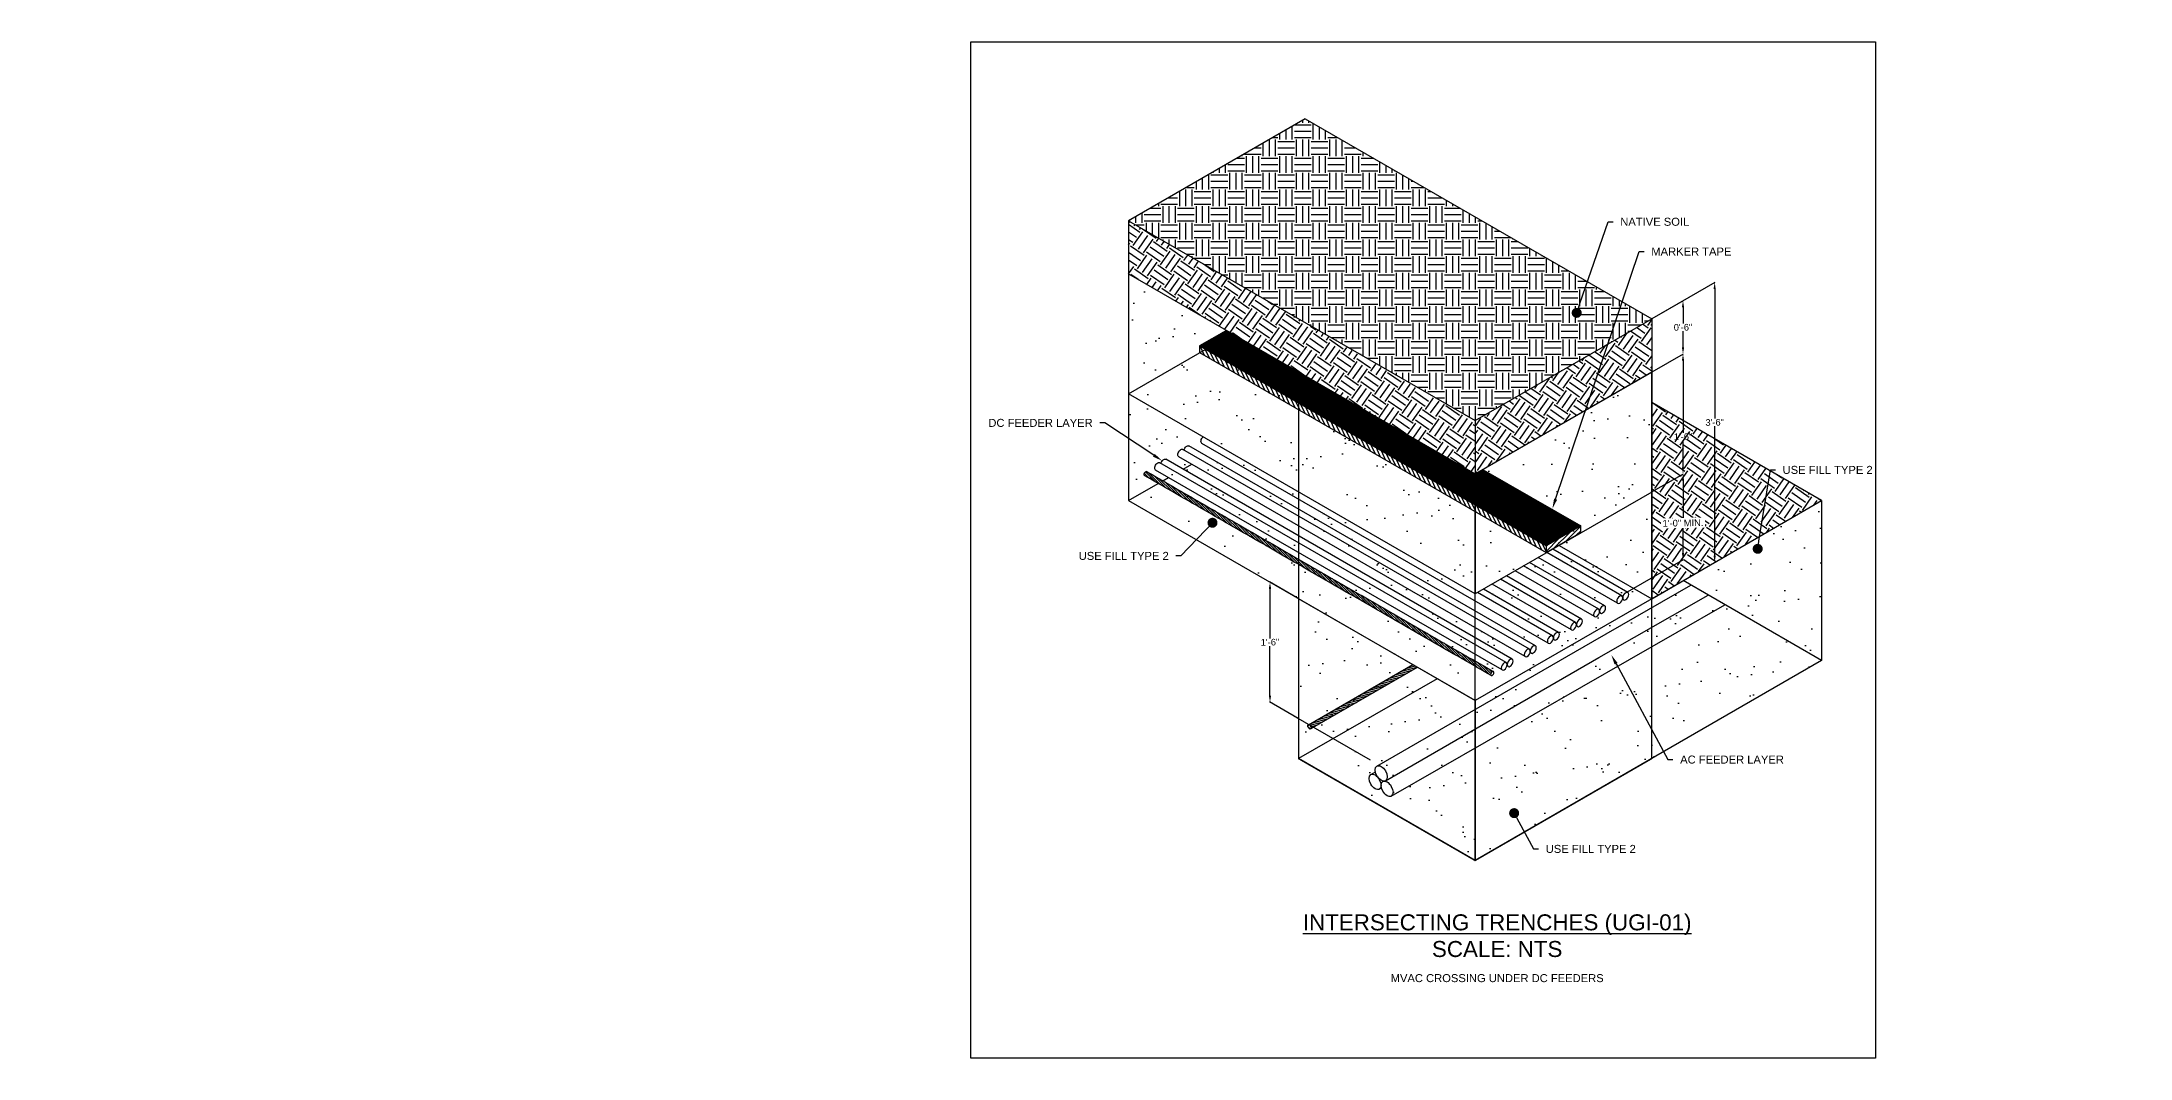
# Model space of a CAD drawing. Header units: feet. Extents: x -17 to 1425, y -283 to 55.
# Drawn here: x 799.1 to 1112.3, y -282.5 to -130 of the extents above; entities that cross this region are included whole.
import ezdxf
from ezdxf import colors
from ezdxf.entities.mleader import LeaderData, LeaderLine
from ezdxf.math import Vec2, Vec3

# ---------------------------------------------------------------- set-up
doc = ezdxf.new("R2010")
doc.units = ezdxf.units.FT
doc.header["$MEASUREMENT"] = 0
for name, color, linetype in [('E-CABL-ACMV', 1, 'AC_CABLE'), ('E-CABL-HARN-CBHR', 2, 'Continuous'), ('E-CABL-UG2', 142, 'GROUND_WIRE_G2'), ('E-MRKR-TREN', 6, 'Continuous'), ('E-TREN', 3, 'Continuous'), ('E-TREN-HATCH', 254, 'Continuous'), ('G-ANNO-TEXT', 1, 'Continuous'), ('G-DIMS', 7, 'Continuous'), ('text', 1, 'Continuous')]:
    doc.layers.add(name, color=color, linetype=linetype)
doc.layers.add('G-NPLT', color=67, linetype='Continuous', plot=False)
doc.styles.add('NEI-A', font='arial.ttf')
doc.styles.get("Standard").update_dxf_attribs({"font": 'arial.ttf'})
doc.linetypes.add('AC_CABLE', pattern='A,1,-0.2,["AC",Standard,S=0.1,R=0,X=-0.1,Y=-0.05],-0.2', length=1.4)
doc.linetypes.add('GROUND_WIRE_G2', pattern='A,1,-0.2,["G2",Standard,S=0.1,R=0,X=-0.1,Y=-0.05],-0.2', length=1.4)
doc.dimstyles.new('NEI-A', dxfattribs={"dimtxt": 0.1, "dimasz": 0.125, "dimexe": 0.0625, "dimexo": 0.0625, "dimgap": 0.0625, "dimtad": 0, "dimtih": 1, "dimtoh": 1, "dimdec": 4, "dimzin": 3, "dimdsep": 46, "dimlunit": 4, "dimtxsty": 'NEI-A', "dimcen": 0, "dimadec": 0, "dimazin": 0, "dimtfac": 0.75, "dimtdec": 4, "dimtofl": 0, "dimtmove": 0, "dimatfit": 3, "dimfxl": 1, "dimfrac": 1, "dimtolj": 1, "dimtzin": 0, "dimarcsym": 0})
pattern_1 = [(55, (-6082853.08, -2152754.352), (-0.6139390198, 3.4818212016), [2.5, -2.5]), (55, (-6082853.848, -2152753.8142), (-0.6139390198, 3.4818212016), [2.5, -2.5]), (55, (-6082854.616, -2152753.2765), (-0.6139390198, 3.4818212016), [2.5, -2.5]), (145, (-6082854.6928, -2152752.8413), (-3.4818212016, -0.6139390198), [2.5, -2.5]), (145, (-6082854.155, -2152752.0733), (-3.4818212016, -0.6139390198), [2.5, -2.5]), (145, (-6082853.6173, -2152751.3054), (-3.4818212016, -0.6139390198), [2.5, -2.5])]
pattern_2 = [(37.5, (-6082853.08, -2152754.352), (-0.2519734324, 7.707295076), [0, -6.08, 0, -6.8, 0, -6.5]), (7.5, (-6082853.08, -2152754.352), (7.079106821, 11.288584261), [0, -3.28, 0, -5.48, 0, -2.1]), (327.5, (-6082858, -2152754.352), (12.456567447, 0.022636214), [0, -2, 0, -7.2, 0, -9.4]), (317.5, (-6082858, -2152754.352), (12.024506418, 3.51070226), [0, -1, 0, -4.72, 0, -5.4])]

# ---------------------------------------------------------------- blocks, each defined once
blk = doc.blocks.new('*D11')
at = {"layer": 'Defpoints', "color": 0, "transparency": 16777216}
for p in [(987.55, -213.56), (983.27, -229.09), (987.55, -231.56)]:
    blk.add_point(p, dxfattribs=at)
at = {"layer": 'text', "color": 0, "lineweight": -2, "transparency": 16777216}
for p, q in [((987.49, -213.52), (983.21, -211.05)), ((983.27, -212.09), (983.27, -219.51)), ((983.27, -228.09), (983.27, -220.66)), ((987.49, -231.52), (983.21, -229.05))]:
    blk.add_line(p, q, dxfattribs=at)
at = {"layer": 'text', "color": 0, "transparency": 16777216}
for points in [[(983.1, -212.09), (983.44, -212.09), (983.27, -211.09)], [(983.1, -228.09), (983.44, -228.09), (983.27, -229.09)]]:
    blk.add_solid(points, dxfattribs=at)
at = {"layer": 'text', "color": 0, "transparency": 16777216, "insert": (983.27, -220.09), "char_height": 1, "attachment_point": 5, "rotation": 1, "style": 'NEI-A'}
blk.add_mtext('\\A1;1\'-6"', dxfattribs=at)
blk = doc.blocks.new('*D12')
at = {"layer": 'Defpoints', "color": 0, "transparency": 16777216}
for p in [(1045.21, -194.85), (1040.38, -197.64), (1036.46, -212.75)]:
    blk.add_point(p, dxfattribs=at)
at = {"layer": 'text', "color": 0, "lineweight": -2, "transparency": 16777216}
for p, q in [((1040.44, -197.6), (1045.27, -194.81)), ((1045.21, -195.85), (1045.21, -201.63)), ((1045.21, -206.7), (1045.21, -202.78)), ((1036.53, -212.72), (1045.27, -207.67))]:
    blk.add_line(p, q, dxfattribs=at)
at = {"layer": 'text', "color": 0, "transparency": 16777216}
for points in [[(1045.04, -195.85), (1045.38, -195.85), (1045.21, -194.85)], [(1045.04, -206.7), (1045.38, -206.7), (1045.21, -207.7)]]:
    blk.add_solid(points, dxfattribs=at)
at = {"layer": 'text', "color": 0, "transparency": 16777216, "insert": (1045.21, -202.21), "char_height": 1, "attachment_point": 5, "rotation": 1, "style": 'NEI-A', "bg_fill": 3, "box_fill_scale": 1.25, "bg_fill_color": 256, "bg_fill_true_color": 13158600, "bg_fill_transparency": 0}
blk.add_mtext('\\A1;1\'-0" MIN.', dxfattribs=at)
blk = doc.blocks.new('*D13')
at = {"layer": 'Defpoints', "color": 0, "transparency": 16777216}
for p in [(1040.51, -171.56), (1045.21, -176.85), (1040.51, -179.56)]:
    blk.add_point(p, dxfattribs=at)
at = {"layer": 'text', "color": 0, "lineweight": -2, "transparency": 16777216}
for p, q in [((1040.58, -171.52), (1045.27, -168.81)), ((1045.21, -169.85), (1045.21, -172.27)), ((1045.21, -175.85), (1045.21, -173.42)), ((1040.58, -179.52), (1045.27, -176.81))]:
    blk.add_line(p, q, dxfattribs=at)
at = {"layer": 'text', "color": 0, "transparency": 16777216}
for points in [[(1045.04, -169.85), (1045.38, -169.85), (1045.21, -168.85)], [(1045.04, -175.85), (1045.38, -175.85), (1045.21, -176.85)]]:
    blk.add_solid(points, dxfattribs=at)
at = {"layer": 'text', "color": 0, "transparency": 16777216, "insert": (1045.21, -172.85), "char_height": 1, "attachment_point": 5, "rotation": 1, "style": 'NEI-A'}
blk.add_mtext('\\A1;0\'-6"', dxfattribs=at)
blk = doc.blocks.new('*D14')
at = {"layer": 'Defpoints', "color": 0, "transparency": 16777216}
for p in [(1040.51, -171.56), (1049.96, -208.11), (1040.51, -213.56)]:
    blk.add_point(p, dxfattribs=at)
at = {"layer": 'text', "color": 0, "lineweight": -2, "transparency": 16777216}
for p, q in [((1040.58, -171.52), (1050.02, -166.07)), ((1049.96, -167.11), (1049.96, -186.53)), ((1049.96, -207.11), (1049.96, -187.68)), ((1040.58, -213.52), (1050.02, -208.07))]:
    blk.add_line(p, q, dxfattribs=at)
at = {"layer": 'text', "color": 0, "transparency": 16777216}
for points in [[(1049.79, -167.11), (1050.12, -167.11), (1049.96, -166.11)], [(1049.79, -207.11), (1050.12, -207.11), (1049.96, -208.11)]]:
    blk.add_solid(points, dxfattribs=at)
at = {"layer": 'text', "color": 0, "transparency": 16777216, "insert": (1049.96, -187.11), "char_height": 1, "attachment_point": 5, "rotation": 1, "style": 'NEI-A'}
blk.add_mtext('\\A1;3\'-6"', dxfattribs=at)
blk = doc.blocks.new('*D7')
at = {"layer": 'Defpoints', "color": 0, "transparency": 16777216}
for p in [(1045.21, -176.85), (1040.51, -179.56), (1040.38, -197.64)]:
    blk.add_point(p, dxfattribs=at)
at = {"layer": 'text', "color": 0, "lineweight": -2, "transparency": 16777216}
for p, q in [((1040.58, -179.52), (1045.27, -176.81)), ((1045.21, -177.85), (1045.21, -188.68)), ((1045.21, -193.85), (1045.21, -189.82)), ((1040.44, -197.6), (1045.27, -194.81))]:
    blk.add_line(p, q, dxfattribs=at)
at = {"layer": 'text', "color": 0, "transparency": 16777216}
for points in [[(1045.04, -177.85), (1045.38, -177.85), (1045.21, -176.85)], [(1045.04, -193.85), (1045.38, -193.85), (1045.21, -194.85)]]:
    blk.add_solid(points, dxfattribs=at)
at = {"layer": 'text', "color": 0, "transparency": 16777216, "insert": (1045.21, -189.25), "char_height": 1, "attachment_point": 5, "rotation": 1, "style": 'NEI-A'}
blk.add_mtext('\\A1;1\'-6"', dxfattribs=at)
blk = doc.blocks.new('_Dot')
at = {"color": 0, "linetype": 'ByBlock', "lineweight": -2}
blk.add_line((-0.5, 0), (-1, 0), dxfattribs=at)
at = {"color": 0, "linetype": 'ByBlock', "const_width": 0.5}
blk.add_lwpolyline([(-0.25, 0, 1), (0.25, 0, 1)], format="xyb", close=True, dxfattribs=at)

msp = doc.modelspace()

# ---------------------------------------------------------------- hatches: boundary and pattern name
at = {"layer": 'E-CABL-UG2', "linetype": 'Continuous'}
h = msp.add_hatch(dxfattribs=at)
h.set_pattern_fill('ANSI31', color=256, scale=2, angle=90)
h.set_pattern_definition([(135, (-6082852.10724, -2152756.93724), (-0.176776695297, -0.176776695297), [])])
edge = h.paths.add_edge_path()
edge.add_ellipse((1016.59771, -224.79403), major_axis=(-0.17181, -0.29759), ratio=0.577350269, start_angle=180.0019263, end_angle=360, ccw=False)
edge.add_spline(control_points=[(1016.76953, -224.49644), (990.78876, -209.49644), (964.808, -194.49644)], knot_values=[4.141592654, 4.141592654, 4.141592654, 5.141592654, 5.141592654, 5.141592654], weights=[1, 1, 1], degree=2, periodic=0)
edge.add_spline(control_points=[(964.808, -194.49644), (964.63619, -194.39724), (964.46437, -194.69483)], knot_values=[2.570796327, 2.570796327, 2.570796327, 4.141592654, 4.141592654, 4.141592654], weights=[1, 0.707106781, 1], degree=2, periodic=0)
edge.add_spline(control_points=[(964.46437, -194.69483), (964.29256, -194.99242), (964.46437, -195.09162)], knot_values=[1, 1, 1, 2.570796327, 2.570796327, 2.570796327], weights=[1, 0.707106781, 1], degree=2, periodic=0)
edge.add_spline(control_points=[(964.46437, -195.09162), (990.44514, -210.09162), (1016.4259, -225.09162)], knot_values=[0, 0, 0, 1, 1, 1], weights=[1, 1, 1], degree=2, periodic=0)
h = msp.add_hatch(dxfattribs=at)
h.set_pattern_fill('ANSI31', color=256, scale=2, angle=150)
h.set_pattern_definition([(195, (-6082760.86236, -2152814.64292), (0.064704761276, -0.241481456572), [])])
edge = h.paths.add_edge_path()
edge.add_ellipse((989.19265, -232.78522), major_axis=(0.17181, -0.29759), ratio=0.577350269, start_angle=0, end_angle=360)
edge.add_line((989.36446, -233.08281), (1005.36771, -223.84332))
edge.add_line((1005.36771, -223.84332), (1004.68046, -223.44654))
edge.add_line((1004.68046, -223.44654), (989.02084, -232.48763))
at = {"layer": 'E-MRKR-TREN', "linetype": 'Continuous'}
h = msp.add_hatch(dxfattribs=at)
h.set_pattern_fill('ANSI31', color=256)
h.set_pattern_definition([(45, (-6082853.08011, -2152767.79199), (-0.0883883476483, 0.0883883476483), [])])
h.paths.add_polyline_path([(976.74283, -173.31674), (972.71405, -175.64276), (1014.71628, -199.89276), (1019.91243, -196.89276), (1015.25475, -194.20817), (1014.03385, -194.84672)])
h.paths.add_polyline_path([(1019.91243, -196.89276), (1014.71628, -199.89276), (1024.67557, -205.64276), (1029.87172, -202.64276)])
at = {"layer": 'E-MRKR-TREN'}
h = msp.add_hatch(dxfattribs=at)
h.set_pattern_fill('ANSI31', color=256, scale=4, angle=70)
h.set_pattern_definition([(115, (-6082853.0801, -2152767.792), (-0.45315389352, -0.21130913087), [])])
h.paths.add_polyline_path([(1024.67557, -206.64276), (1024.67557, -205.64276), (972.71405, -175.64276), (972.71405, -176.64276)])
h = msp.add_hatch(dxfattribs=at)
h.set_pattern_fill('ANSI31', color=256, scale=4)
h.set_pattern_definition([(45, (-6082853.0801, -2152767.792), (-0.353553390593, 0.353553390593), [])])
h.paths.add_polyline_path([(1024.67557, -205.64276), (1024.67557, -206.64276), (1029.87172, -203.64276), (1029.87172, -202.64276)])
at = {"layer": 'E-TREN-HATCH', "linetype": 'Continuous'}
h = msp.add_hatch(dxfattribs=at)
h.set_pattern_fill('EARTH', color=256, scale=10)
h.set_pattern_definition([(0, (-6082853.08, -2152754.352), (2.5, 2.5), [2.5, -2.5]), (0, (-6082853.08, -2152753.4144), (2.5, 2.5), [2.5, -2.5]), (0, (-6082853.08, -2152752.477), (2.5, 2.5), [2.5, -2.5]), (90, (-6082852.7676, -2152752.1644), (-2.5, 2.5), [2.5, -2.5]), (90, (-6082851.83, -2152752.1644), (-2.5, 2.5), [2.5, -2.5]), (90, (-6082850.8926, -2152752.1644), (-2.5, 2.5), [2.5, -2.5])])
h.paths.add_polyline_path([(988.55192, -141.55872), (962.07233, -156.84672), (1014.03385, -186.84672), (1040.51344, -171.55872)])
h = msp.add_hatch(dxfattribs=at)
h.set_pattern_fill('EARTH', color=256, scale=10, angle=55)
h.set_pattern_definition(pattern_1)
h.paths.add_polyline_path([(962.07233, -164.84672), (1014.03385, -194.84672), (1014.03385, -187.05872), (962.07233, -156.84672)])
h = msp.add_hatch(dxfattribs=at)
h.set_pattern_fill('AR-SAND', color=252, scale=4)
h.set_pattern_definition(pattern_2)
h.paths.add_polyline_path([(962.07233, -164.84672), (962.07233, -198.84672), (987.55426, -213.55872), (987.55426, -179.55872)])
h = msp.add_hatch(dxfattribs=at)
h.set_pattern_fill('EARTH', color=256, scale=10, angle=55)
h.set_pattern_definition([(55, (-6082813.1006, -2152807.434), (-0.6139390198, 3.4818212016), [2.5, -2.5]), (55, (-6082813.8686, -2152806.8962), (-0.6139390198, 3.4818212016), [2.5, -2.5]), (55, (-6082814.6365, -2152806.3585), (-0.6139390198, 3.4818212016), [2.5, -2.5]), (145, (-6082814.7132, -2152805.9233), (-3.4818212016, -0.6139390198), [2.5, -2.5]), (145, (-6082814.1755, -2152805.1553), (-3.4818212016, -0.6139390198), [2.5, -2.5]), (145, (-6082813.6378, -2152804.3874), (-3.4818212016, -0.6139390198), [2.5, -2.5])])
h.paths.add_polyline_path([(1040.51344, -171.55872), (1019.91243, -183.45272), (1014.03385, -187.05872), (1014.03385, -194.84672), (1040.51344, -179.55872)])
h = msp.add_hatch(dxfattribs=at)
h.set_pattern_fill('AR-SAND', color=252, scale=4)
h.set_pattern_definition([(37.5, (-6082758.6456, -2152814.643), (-0.2519734324, 7.707295076), [0, -6.08, 0, -6.8, 0, -6.5]), (7.5, (-6082758.646, -2152814.643), (7.079106821, 11.288584261), [0, -3.28, 0, -5.48, 0, -2.1]), (327.5, (-6082763.5656, -2152814.643), (12.456567447, 0.022636214), [0, -2, 0, -7.2, 0, -9.4]), (317.5, (-6082763.566, -2152814.643), (12.024506418, 3.51070226), [0, -1, 0, -4.72, 0, -5.4])])
h.paths.add_polyline_path([(1040.51344, -179.55872), (1014.03385, -195.15921), (987.55426, -179.55872), (987.55426, -237.55872), (1014.03385, -252.84672), (1040.51344, -237.55872)])
h = msp.add_hatch(dxfattribs=at)
h.set_pattern_fill('EARTH', color=256, scale=10, angle=55)
h.set_pattern_definition(pattern_1)
h.paths.add_polyline_path([(1040.51344, -184.13472), (1040.51344, -213.55872), (1065.99538, -198.84672)])
h = msp.add_hatch(dxfattribs=at)
h.set_pattern_fill('AR-SAND', color=252, scale=4)
h.set_pattern_definition(pattern_2)
h.paths.add_polyline_path([(1065.99538, -198.84672), (1040.51344, -213.55872), (1040.51344, -237.55872), (1065.99538, -222.84672)])

# ---------------------------------------------------------------- linework, layer by layer
at = {"layer": 'E-CABL-ACMV', "linetype": 'Continuous', "flags": 128}
for points in [[(1001.45965, -243.17656), (1051.467, -214.45876)], [(998.39537, -239.94347), (999.08982, -239.54253)], [(1000.18978, -240.97947), (1000.28699, -240.92334)], [(999.66525, -242.14056), (999.98501, -241.95594)]]:
    msp.add_lwpolyline(points, dxfattribs=at)
at = {"layer": 'E-CABL-ACMV', "linetype": 'Continuous'}
for centre in [(999.03083, -241.04172), (999.9423, -239.76784), (1000.82523, -242.07772)]:
    msp.add_ellipse(centre, major_axis=(0.63442, -1.09884), ratio=0.577350269, dxfattribs=at)
at = {"layer": 'E-CABL-HARN-CBHR', "linetype": 'Continuous', "flags": 128}
for points in [[(1023.07367, -220.63629), (971.11215, -190.6363)], [(1025.00615, -220.25314), (973.04463, -190.25314)], [(1018.71236, -223.15429), (966.75084, -193.15429)], [(1019.60957, -222.63629), (967.64804, -192.63629)], [(1021.54205, -222.25314), (969.58052, -192.25314)], [(1022.17647, -221.15429), (970.21494, -191.15429)], [(1018.07795, -224.25314), (966.11642, -194.25314)], [(1031.93435, -216.25314), (1020.03406, -209.3825)], [(1032.56877, -215.15429), (1021.30289, -208.64994)], [(1033.46597, -214.63629), (1022.2001, -208.13194)], [(1025.64057, -219.15429), (1014.37469, -212.64994)], [(1026.53777, -218.63629), (1015.27189, -212.13194)], [(1028.47025, -218.25314), (1016.56996, -211.3825)], [(1029.10467, -217.15429), (1017.83879, -210.64994)], [(1030.00187, -216.63629), (1018.736, -210.13194)], [(1032.83156, -215.73514), (1032.67167, -215.64283)], [(1029.36745, -217.73514), (1029.20757, -217.64283)], [(1022.43925, -221.73514), (1022.27937, -221.64283)], [(1025.90335, -219.73514), (1025.74347, -219.64283)], [(1018.97515, -223.73514), (1018.81527, -223.64283)]]:
    msp.add_lwpolyline(points, dxfattribs=at)
at = {"layer": 'E-CABL-HARN-CBHR', "linetype": 'Continuous', "extrusion": (0, 0, -1)}
for centre, start_param, end_param in [((970.79494, -191.18572), 7.426903089, 9.424806316), ((973.36184, -189.70372), 6.283185307, 8.335078788), ((966.43364, -193.70372), 6.283185307, 9.424806316), ((967.33084, -193.18572), 7.426903089, 9.424806316), ((969.89774, -191.70372), 6.283185307, 9.424806316)]:
    msp.add_ellipse(centre, major_axis=(-0.31721, -0.54942), ratio=0.577350269, start_param=start_param, end_param=end_param, dxfattribs=at)
for centre in [(1032.25156, -215.70372), (1033.14876, -215.18572), (1025.32336, -219.70372), (1026.22056, -219.18572), (1028.78746, -217.70372), (1029.68466, -217.18572), (1021.85926, -221.70372), (1022.75646, -221.18572), (1018.39516, -223.70372), (1019.29236, -223.18572)]:
    msp.add_ellipse(centre, major_axis=(-0.31721, -0.54942), ratio=0.577350269, dxfattribs=at)
at = {"layer": 'E-CABL-UG2', "linetype": 'Continuous', "flags": 128}
for points in [[(989.02084, -232.48763), (1004.68046, -223.44654)], [(989.36446, -233.08281), (1005.36771, -223.84332)]]:
    msp.add_lwpolyline(points, dxfattribs=at)
at = {"layer": 'E-CABL-UG2', "linetype": 'Continuous', "extrusion": (0, 0, -1)}
msp.add_ellipse((1016.59771, -224.79403), major_axis=(-0.17181, -0.29759), ratio=0.577350269, dxfattribs=at)
at = {"layer": 'E-CABL-UG2', "linetype": 'Continuous'}
msp.add_ellipse((989.19265, -232.78522), major_axis=(0.17181, -0.29759), ratio=0.577350269, dxfattribs=at)
msp.add_rational_spline([(1016.4259, -225.09162), (990.44514, -210.09162), (964.46437, -195.09162), (964.29256, -194.99242), (964.46437, -194.69483), (964.63619, -194.39724), (964.808, -194.49644), (990.78876, -209.49644), (1016.76953, -224.49644)], [1, 1, 1, 0.707106781187, 1, 0.707106781187, 1, 1, 1], degree=2, knots=[0, 0, 0, 1, 1, 2.570796327, 2.570796327, 4.141592654, 4.141592654, 5.141592654, 5.141592654, 5.141592654], dxfattribs=at)
at = {"layer": 'E-MRKR-TREN', "linetype": 'Continuous', "flags": 128}
for points in [[(976.74283, -173.31674), (972.71405, -175.64276), (972.71405, -176.64276)], [(976.74283, -173.31674), (1014.04614, -194.89853), (1015.25475, -194.20817), (1029.87172, -202.64276)], [(972.71405, -175.64276), (1024.67557, -205.64276)], [(972.71405, -176.64276), (1024.67557, -206.64276)]]:
    msp.add_lwpolyline(points, dxfattribs=at)
msp.add_lwpolyline([(1024.67557, -205.64276), (1024.67557, -206.64276), (1029.87172, -203.64276), (1029.87172, -202.64276)], close=True, dxfattribs=at)
at = {"layer": 'E-TREN', "color": 252, "linetype": 'Continuous'}
for points in [[(988.55192, -141.55872), (962.07233, -156.84672)], [(988.55192, -141.55872), (1040.51344, -171.55872)], [(962.07233, -156.84672), (1014.03385, -186.84672)], [(962.07233, -156.84672), (962.07233, -198.84672)], [(962.07233, -164.84672), (1014.03385, -194.84672)], [(1014.03385, -186.84672), (1040.51344, -171.55872)], [(1040.51344, -171.55872), (1040.51344, -213.55872)], [(962.07233, -182.84672), (977.66078, -173.84672)], [(1014.03385, -194.84672), (1040.51344, -179.55872)], [(1014.03385, -212.84672), (962.07233, -182.84672)], [(1065.99538, -198.84672), (1040.51344, -184.13472)], [(1014.03385, -186.84672), (1014.03385, -212.84672)], [(970.23857, -194.13194), (971.53664, -193.3825)], [(962.07233, -198.84672), (966.52037, -196.27864)], [(967.20762, -195.88186), (968.07253, -195.3825)], [(962.07233, -198.84672), (1014.03385, -228.84672)], [(1040.51344, -213.55872), (1065.99538, -198.84672), (1065.99538, -222.84672)], [(1026.65704, -205.55872), (1040.51344, -213.55872)], [(1065.99538, -222.84672), (1045.21077, -210.84672)], [(987.55426, -213.55872), (987.55426, -231.55872)], [(1014.03385, -228.84672), (987.55426, -213.55872)], [(1040.51344, -213.55872), (1014.03385, -228.84672)], [(1065.99538, -222.84672), (1014.03385, -252.84672)], [(1008.33887, -225.55872), (987.55426, -237.55872)], [(1014.03385, -228.84672), (1014.03385, -252.84672)], [(1014.03385, -252.84672), (987.55426, -237.55872)]]:
    msp.add_lwpolyline(points, dxfattribs=at)
at = {"layer": 'E-TREN', "color": 252, "linetype": 'Continuous', "const_width": 0.2}
for points in [[(987.55426, -179.55872), (987.55426, -237.55872), (1014.03385, -252.84672), (1040.51344, -237.55872), (1040.51344, -179.55872)], [(987.55426, -179.55872), (1014.03385, -194.84672)], [(1040.51344, -179.55872), (1014.03385, -194.84672)], [(1014.03385, -252.84672), (1014.03385, -194.84672)]]:
    msp.add_lwpolyline(points, dxfattribs=at)
at = {"layer": 'G-DIMS', "flags": 128}
msp.add_lwpolyline([(986.74481, -231.09138), (998.27492, -237.7483)], dxfattribs=at)

# ---------------------------------------------------------------- texts
at = {"layer": 'G-ANNO-TEXT', "attachment_point": 5, "style": 'NEI-A'}
for s, width, insert, char_height in [('{\\LINTERSECTING TRENCHES (UGI-01)\\P\\l\\C7;SCALE: NTS}', 77.1827967, (1017.33932, -264.13001), 2.4), ('MVAC CROSSING UNDER DC FEEDERS ', 35.963125, (1017.33932, -270.4913), 1.2)]:
    msp.add_mtext_dynamic_manual_height_columns(s, width=width, gutter_width=6.5625, heights=[0], dxfattribs=dict(at, insert=insert, char_height=char_height))

# ---------------------------------------------------------------- dimensions: what is measured, and where the dimension line sits
at = {"layer": 'text'}
dim = msp.add_linear_dim(base=(1045.21077, -176.84672), p1=(1040.51344, -171.55872), p2=(1040.51344, -179.55872), angle=90, text='0\'-6"', dimstyle='NEI-A', override={"dimtxt": 1, "dimasz": 1}, dxfattribs=at)
dim.commit()
dim.dimension.update_dxf_attribs({"geometry": '*D13', "text_midpoint": (1045.21077, -172.84672), "text_rotation": 1})
dim = msp.add_linear_dim(base=(983.27161, -229.08613), p1=(987.55426, -213.55872), p2=(987.55426, -231.55872), angle=90, dimstyle='NEI-A', override={"dimtxt": 1, "dimasz": 1}, dxfattribs=at)
dim.commit()
dim.dimension.update_dxf_attribs({"geometry": '*D11', "text_midpoint": (983.27161, -220.08613), "text_rotation": 1})

# ---------------------------------------------------------------- leaders
at = {"layer": 'G-ANNO-TEXT'}
ml = msp.add_multileader_mtext('Standard', dxfattribs=at)
ml.set_content('NATIVE SOIL', color=256, style='NEI-A')
ml.set_leader_properties()
ml.set_arrow_properties(name='DOT')
ml.build(insert=Vec2(0, 0))
ml.multileader.update_dxf_attribs({"dogleg_length": 0.0625, "arrow_head_size": 1.5, "scale": 12})
ctx = ml.context
ctx.base_point, ctx.scale, ctx.char_height, ctx.arrow_head_size, ctx.landing_gap_size, ctx.plane_origin = Vec3(1034.72522, -157.02099), 12, 1.2, 1.5, 1.08, Vec3(1034.89719, -143.89308)
notes = []
notes.append((ctx, [(0, (1, 1, 0), (1033.97522, -157.02099), (1, 0), 0.75, [(0, [(1029.26771, -170.67722)], 0, [])])]))
ctx.mtext.insert, ctx.mtext.width, ctx.mtext.defined_height, ctx.mtext.flow_direction = Vec3(1035.80522, -156.41076), 14.084642, 3.17736, 5
ml = msp.add_multileader_mtext('Standard', dxfattribs=at)
ml.set_content('DC FEEDER LAYER', color=256, style='NEI-A')
ml.set_leader_properties()
ml.build(insert=Vec2(0, 0))
ml.multileader.update_dxf_attribs({"dogleg_length": 0.0625, "arrow_head_size": 1.5, "scale": 12})
ctx = ml.context
ctx.base_point, ctx.scale, ctx.char_height, ctx.arrow_head_size, ctx.landing_gap_size, ctx.plane_origin = Vec3(946.06551, -187.18216), 12, 1.2, 1.5, 1.08, Vec3(936.74538, -186.43498)
ctx.text_align_type = 2
notes.append((ctx, [(1, (1, 1, 0), (958.51166, -187.18216), (-1, 0), 0.75, [(0, [(967.0995, -192.87052)], 0, [])])]))
ctx.mtext.insert, ctx.mtext.width, ctx.mtext.defined_height, ctx.mtext.alignment, ctx.mtext.flow_direction = Vec3(956.68166, -186.58216), 10.9164366, 3.17736, 3, 5
ml = msp.add_multileader_mtext('Standard', dxfattribs=at)
ml.set_content('AC FEEDER LAYER', color=256, style='NEI-A')
ml.set_leader_properties()
ml.build(insert=Vec2(0, 0))
ml.multileader.update_dxf_attribs({"dogleg_length": 0.0625, "arrow_head_size": 1.5, "scale": 12})
ctx = ml.context
ctx.base_point, ctx.scale, ctx.char_height, ctx.arrow_head_size, ctx.landing_gap_size, ctx.plane_origin = Vec3(1142.35618, -187.18216), 12, 1.2, 1.5, 1.08, Vec3(1133.07288, -186.43498)
ctx.text_align_type = 2
notes.append((ctx, [(1, (1, 1, 0), (1154.83916, -187.18216), (-1, 0), 0.75, [(0, [(1163.427, -192.87052)], 0, [])])]))
ctx.mtext.insert, ctx.mtext.width, ctx.mtext.defined_height, ctx.mtext.alignment, ctx.mtext.flow_direction = Vec3(1153.00916, -186.58216), 10.9164366, 3.17736, 3, 5
ml = msp.add_multileader_mtext('Standard', dxfattribs=at)
ml.set_content('USE FILL TYPE 2', color=256, style='NEI-A')
ml.set_leader_properties()
ml.set_arrow_properties(name='DOT')
ml.build(insert=Vec2(0, 0))
ml.multileader.update_dxf_attribs({"dogleg_length": 0.0625, "arrow_head_size": 1.5, "scale": 12})
ctx = ml.context
ctx.base_point, ctx.scale, ctx.char_height, ctx.arrow_head_size, ctx.landing_gap_size, ctx.plane_origin = Vec3(1059.06263, -194.24425), 12, 1.2, 1.5, 1.08, Vec3(1060.19671, -192.62263)
notes.append((ctx, [(0, (1, 1, 0), (1058.31263, -194.24425), (1, 0), 0.75, [(0, [(1056.41388, -206.07983)], 0, [])])]))
ctx.mtext.insert, ctx.mtext.width, ctx.mtext.defined_height, ctx.mtext.flow_direction = Vec3(1060.14263, -193.63402), 14.084642, 3.17736, 5
ml = msp.add_multileader_mtext('Standard', dxfattribs=at)
ml.set_content('USE FILL TYPE 2', color=256, style='NEI-A')
ml.set_leader_properties()
ml.set_arrow_properties(name='DOT')
ml.build(insert=Vec2(0, 0))
ml.multileader.update_dxf_attribs({"dogleg_length": 0.0625, "arrow_head_size": 1.5, "scale": 12})
ctx = ml.context
ctx.base_point, ctx.scale, ctx.char_height, ctx.arrow_head_size, ctx.landing_gap_size, ctx.plane_origin = Vec3(953.71952, -207.14631), 12, 1.2, 1.5, 1.08, Vec3(942.27131, -206.90662)
ctx.text_align_type = 2
notes.append((ctx, [(1, (1, 1, 0), (969.91874, -207.14631), (-1, 0), 0.75, [(0, [(974.64708, -202.16918)], 0, [])])]))
ctx.mtext.insert, ctx.mtext.width, ctx.mtext.defined_height, ctx.mtext.alignment, ctx.mtext.flow_direction = Vec3(968.08874, -206.53608), 14.084642, 3.17736, 3, 5
ml = msp.add_multileader_mtext('Standard', dxfattribs=at)
ml.set_content('AC FEEDER LAYER', color=256, style='NEI-A')
ml.set_leader_properties()
ml.build(insert=Vec2(0, 0))
ml.multileader.update_dxf_attribs({"dogleg_length": 0.0625, "arrow_head_size": 1.5, "scale": 12})
ctx = ml.context
ctx.base_point, ctx.scale, ctx.char_height, ctx.arrow_head_size, ctx.landing_gap_size, ctx.plane_origin = Vec3(1043.70345, -237.69481), 12, 1.2, 1.5, 1.08, Vec3(1037.93266, -236.94762)
notes.append((ctx, [(0, (1, 1, 0), (1042.95345, -237.69481), (1, 0), 0.75, [(0, [(1034.45208, -221.98366)], 0, [])])]))
ctx.mtext.insert, ctx.mtext.width, ctx.mtext.defined_height, ctx.mtext.flow_direction = Vec3(1044.78345, -237.09481), 10.9164366, 3.17736, 5
ml = msp.add_multileader_mtext('Standard', dxfattribs=at)
ml.set_content('USE FILL TYPE 2', color=256, style='NEI-A')
ml.set_leader_properties()
ml.set_arrow_properties(name='DOT')
ml.build(insert=Vec2(0, 0))
ml.multileader.update_dxf_attribs({"dogleg_length": 0.0625, "arrow_head_size": 1.5, "scale": 12})
ctx = ml.context
ctx.base_point, ctx.scale, ctx.char_height, ctx.arrow_head_size, ctx.landing_gap_size, ctx.plane_origin = Vec3(1023.54133, -251.10526), 12, 1.2, 1.5, 1.08, Vec3(1014.06486, -252.98054)
notes.append((ctx, [(0, (1, 1, 0), (1022.79133, -251.10526), (1, 0), 0.75, [(0, [(1019.88548, -245.73238)], 0, [])])]))
ctx.mtext.insert, ctx.mtext.width, ctx.mtext.defined_height, ctx.mtext.flow_direction = Vec3(1024.62133, -250.49503), 14.084642, 3.17736, 5
for ctx, leaders in notes:
    for number, flags, end, landing, length, lines in leaders:
        leader = LeaderData()
        leader.index, (leader.has_last_leader_line, leader.has_dogleg_vector, leader.attachment_direction) = number, flags
        leader.last_leader_point, leader.dogleg_vector, leader.dogleg_length = Vec3(end), Vec3(landing), length
        for number, points, colour, breaks in lines:
            line = LeaderLine()
            line.index, line.vertices, line.color, line.breaks = number, Vec3.list(points), colors.encode_raw_color(colour), breaks
            leader.lines.append(line)
        ctx.leaders.append(leader)

# ---------------------------------------------------------------- next in the draw order: dimensions: what is measured, and where the dimension line sits
at = {"layer": 'text'}
dim = msp.add_linear_dim(base=(1045.21077, -194.84672), p1=(1036.46449, -212.75361), p2=(1040.37848, -197.63664), angle=90, text='1\'-0" MIN.', dimstyle='NEI-A', override={"dimtxt": 1, "dimasz": 1, "dimtfill": 1}, dxfattribs=at)
dim.commit()
dim.dimension.update_dxf_attribs({"geometry": '*D12', "text_midpoint": (1045.21077, -202.2061), "dimtype": 160, "text_rotation": 1})

# ---------------------------------------------------------------- next in the draw order: linework, layer by layer
at = {"layer": 'E-CABL-ACMV', "linetype": 'Continuous', "flags": 128}
for points in [[(999.30684, -238.6696), (1031.70381, -219.9652), (1046.37414, -211.5184)], [(1000.57672, -240.86669), (1032.599, -222.37861), (1048.98686, -213.02685)]]:
    msp.add_lwpolyline(points, dxfattribs=at)
at = {"layer": 'E-CABL-HARN-CBHR', "linetype": 'Continuous', "flags": 128}
for points in [[(1036.03287, -213.15429), (1024.767, -206.64994)], [(1036.93007, -212.63629), (1025.6642, -206.13194)], [(1035.39845, -214.25314), (1023.49816, -207.3825)], [(1036.29566, -213.73514), (1036.13577, -213.64283)]]:
    msp.add_lwpolyline(points, dxfattribs=at)
at = {"layer": 'E-CABL-HARN-CBHR', "linetype": 'Continuous', "extrusion": (0, 0, -1)}
for centre in [(1036.61287, -213.18572), (1035.71566, -213.70372)]:
    msp.add_ellipse(centre, major_axis=(-0.31721, -0.54942), ratio=0.577350269, dxfattribs=at)
at = {"layer": 'E-TREN', "color": 252, "linetype": 'Continuous'}
msp.add_lwpolyline([(1040.51344, -197.55872), (1014.03385, -212.84672)], dxfattribs=at)
at = {"layer": 'G-NPLT'}
msp.add_lwpolyline([(938.41907, -130.00529), (1074.09327, -130.00529), (1074.09327, -282.50314), (938.41907, -282.50314)], close=True, dxfattribs=at)

# ---------------------------------------------------------------- next in the draw order: dimensions: what is measured, and where the dimension line sits
at = {"layer": 'text'}
dim = msp.add_linear_dim(base=(1049.95524, -208.1075), p1=(1040.51344, -171.55872), p2=(1040.51344, -213.55872), angle=90, dimstyle='NEI-A', override={"dimtxt": 1, "dimasz": 1}, dxfattribs=at)
dim.commit()
dim.dimension.update_dxf_attribs({"geometry": '*D14', "text_midpoint": (1049.95524, -187.1075), "text_rotation": 1})
dim = msp.add_linear_dim(base=(1045.21077, -176.84672), p1=(1040.37848, -197.63664), p2=(1040.51344, -179.55872), angle=90, text='1\'-6"', dimstyle='NEI-A', override={"dimtxt": 1, "dimasz": 1}, dxfattribs=at)
dim.commit()
dim.dimension.update_dxf_attribs({"geometry": '*D7', "text_midpoint": (1045.21077, -189.2514), "dimtype": 160, "text_rotation": 1})

# ---------------------------------------------------------------- next in the draw order: leaders
at = {"layer": 'G-ANNO-TEXT'}
ml = msp.add_multileader_mtext('Standard', dxfattribs=at)
ml.set_content('MARKER TAPE', color=256, style='NEI-A')
ml.set_leader_properties()
ml.build(insert=Vec2(0, 0))
ml.multileader.update_dxf_attribs({"dogleg_length": 0.0625, "arrow_head_size": 1.5, "scale": 12})
ctx = ml.context
ctx.base_point, ctx.scale, ctx.char_height, ctx.arrow_head_size, ctx.landing_gap_size, ctx.plane_origin = Vec3(1039.37357, -161.4784), 12, 1.2, 1.5, 1.08, Vec3(1045.88385, -157.82093)
notes = []
notes.append((ctx, [(0, (1, 1, 0), (1038.62357, -161.4784), (1, 0), 0.75, [(0, [(1025.62149, -200.04758)], 0, [])])]))
ctx.mtext.insert, ctx.mtext.width, ctx.mtext.defined_height, ctx.mtext.flow_direction = Vec3(1040.45357, -160.87799), 13.3331964, 3.17736, 5
ml = msp.add_multileader_mtext('Standard', dxfattribs=at)
ml.set_content('USE FILL TYPE 2', color=256, style='NEI-A')
ml.set_leader_properties()
ml.set_arrow_properties(name='DOT')
ml.build(insert=Vec2(0, 0))
ml.multileader.update_dxf_attribs({"dogleg_length": 0.0625, "arrow_head_size": 1.5, "scale": 12})
ctx = ml.context
ctx.base_point, ctx.scale, ctx.char_height, ctx.arrow_head_size, ctx.landing_gap_size, ctx.plane_origin = Vec3(1150.04702, -207.14631), 12, 1.2, 1.5, 1.08, Vec3(1138.59881, -206.90662)
ctx.text_align_type = 2
notes.append((ctx, [(1, (1, 1, 0), (1166.24624, -207.14631), (-1, 0), 0.75, [(0, [(1170.97458, -202.16918)], 0, [])])]))
ctx.mtext.insert, ctx.mtext.width, ctx.mtext.defined_height, ctx.mtext.alignment, ctx.mtext.flow_direction = Vec3(1164.41624, -206.53608), 14.084642, 3.17736, 3, 5
for ctx, leaders in notes:
    for number, flags, end, landing, length, lines in leaders:
        leader = LeaderData()
        leader.index, (leader.has_last_leader_line, leader.has_dogleg_vector, leader.attachment_direction) = number, flags
        leader.last_leader_point, leader.dogleg_vector, leader.dogleg_length = Vec3(end), Vec3(landing), length
        for number, points, colour, breaks in lines:
            line = LeaderLine()
            line.index, line.vertices, line.color, line.breaks = number, Vec3.list(points), colors.encode_raw_color(colour), breaks
            leader.lines.append(line)
        ctx.leaders.append(leader)

doc.saveas('drawing.dxf')
